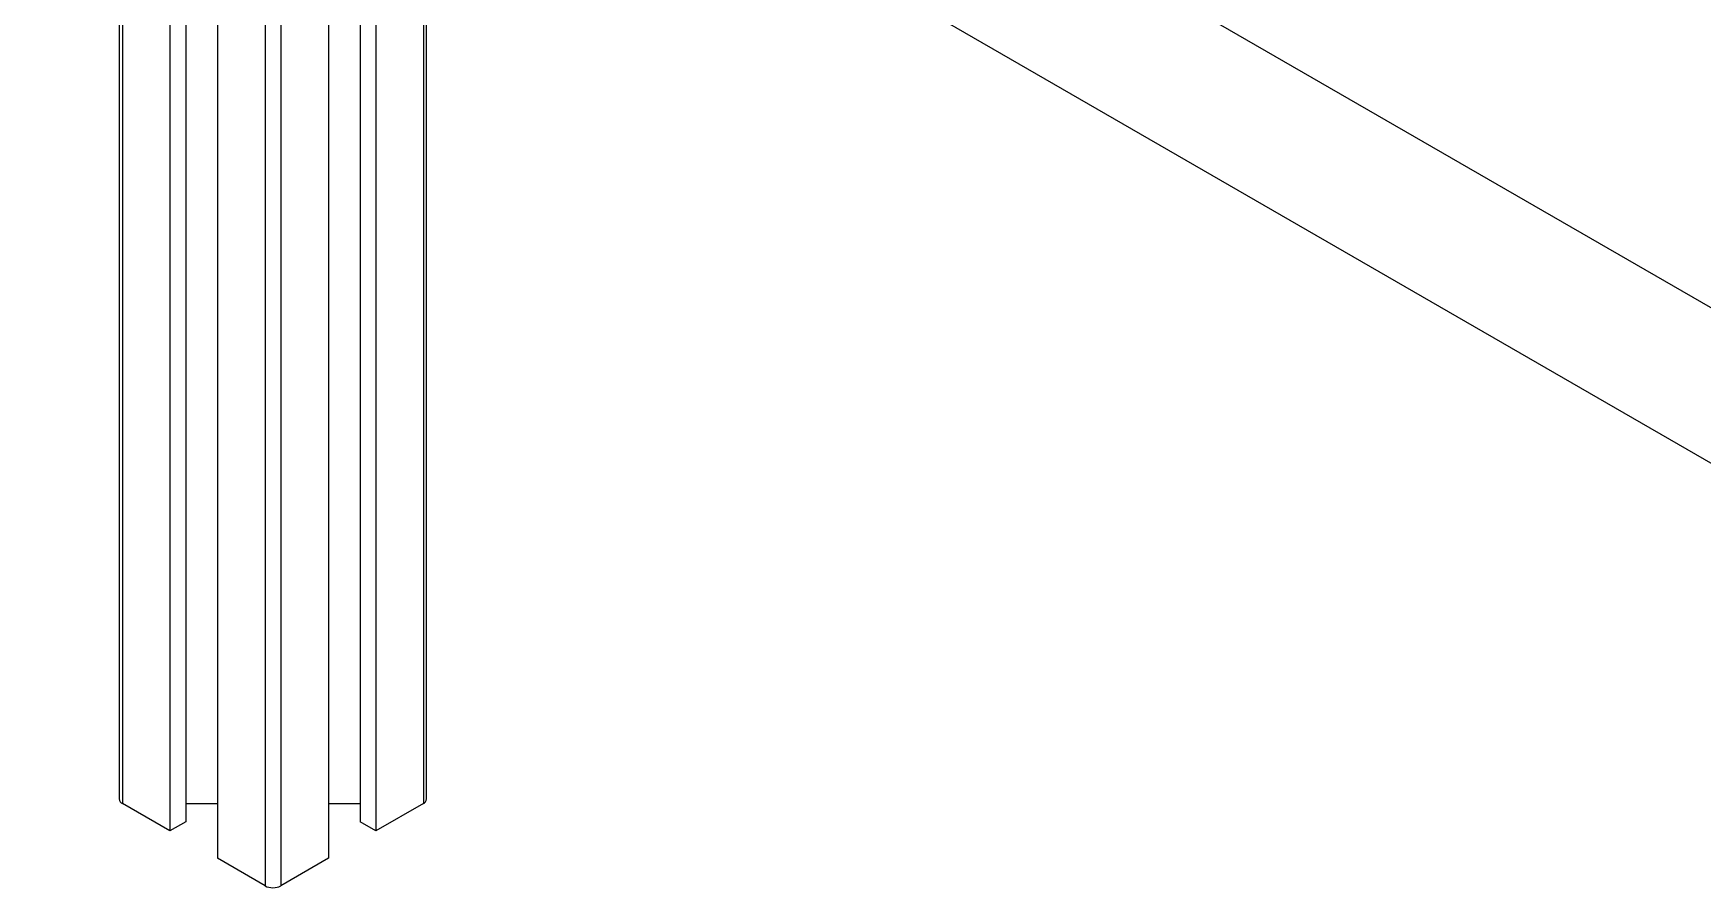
# Model space of a CAD drawing. Header units: millimetres. Extents: x 55 to 11032, y -227 to 3957.
# Drawn here: x 4480.4 to 4629.4, y 1776.7 to 1853.2 of the extents above; entities that cross this region are included whole.
import ezdxf

# ---------------------------------------------------------------- set-up
doc = ezdxf.new("R2010")
doc.units = ezdxf.units.MM
doc.header["$LTSCALE"] = 0.7
doc.layers.get('0').update_dxf_attribs({"color": 255})
doc.layers.add('AM_5', color=10, linetype='Continuous', lineweight=25)

# ---------------------------------------------------------------- blocks, each defined once
blk = doc.blocks.new('X_1')
at = {"color": 210, "linetype": 'Continuous', "lineweight": 25}
for p, q in [((4821.14, 2095.21), (4544.22, 2255.08)), ((4538.22, 2244.68), (4817.7, 2083.34))]:
    blk.add_line(p, q, dxfattribs=at)
at = {"color": 5, "linetype": 'Continuous', "lineweight": 25}
for p, q in [((4545.88, 2240.26), (4545.88, 2128.21)), ((4546.17, 2240.09), (4546.17, 2127.8)), ((4550.41, 2237.65), (4550.41, 2125.36)), ((4551.83, 2236.83), (4551.83, 2126.17)), ((4554.66, 2235.2), (4554.66, 2122.91)), ((4558.9, 2232.75), (4558.9, 2120.46)), ((4560.31, 2231.93), (4560.31, 2120.46)), ((4564.56, 2229.48), (4564.56, 2122.91)), ((4567.38, 2227.85), (4567.38, 2126.17)), ((4568.8, 2227.03), (4568.8, 2125.36)), ((4573.04, 2224.58), (4573.04, 2127.8)), ((4573.33, 2128.21), (4573.33, 2224.41)), ((4550.41, 2125.36), (4546.17, 2127.8)), ((4554.66, 2127.78), (4551.83, 2127.78)), ((4567.38, 2127.78), (4564.56, 2127.78)), ((4573.04, 2127.8), (4568.8, 2125.36)), ((4551.83, 2126.17), (4550.41, 2125.36)), ((4568.8, 2125.36), (4567.38, 2126.17)), ((4558.9, 2120.46), (4554.66, 2122.91)), ((4564.56, 2122.91), (4560.31, 2120.46))]:
    blk.add_line(p, q, dxfattribs=at)
for centre, radius, start, end in [((4546.38, 2128.26), 0.503, 185.6948, 245.6253), ((4572.83, 2128.26), 0.503, 294.3747, 354.3052), ((4559.61, 2121.82), 1.54, 242.6097, 297.3903)]:
    blk.add_arc(centre, radius, start, end, dxfattribs=at)

msp = doc.modelspace()

# ---------------------------------------------------------------- block references
at = {"layer": 'AM_5'}
msp.add_blockref('X_1', (-57.845, -343.371), dxfattribs=at)

doc.saveas('drawing.dxf')
